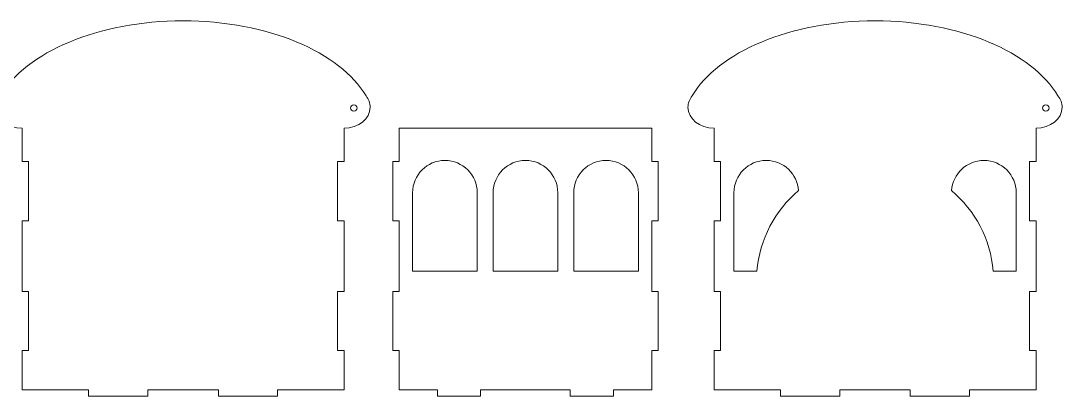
# Model space of a CAD drawing. Header units: centimetres. Extents: x -181 to 252, y -90 to 73.
# Drawn here: x 68.3 to 116.61, y -48.28 to -30.87 of the extents above; entities that cross this region are included whole.
import ezdxf

# ---------------------------------------------------------------- set-up
doc = ezdxf.new("R2010")
doc.units = ezdxf.units.CM
doc.header["$MEASUREMENT"] = 0
doc.layers.add('layer 1', color=7, linetype='Continuous')

msp = doc.modelspace()

# ---------------------------------------------------------------- linework, layer by layer
at = {"layer": 'layer 1', "color": 142, "lineweight": 9}
for points, knots in [([(68.35977, -35.85046), (68.35977, -35.85046), (68.35977, -37.39885), (68.35977, -37.39885), (68.35977, -37.39885), (68.35977, -37.39885), (68.65834, -37.39885), (68.65834, -37.39885), (68.65834, -37.39885), (68.65834, -37.39885), (68.65834, -40.14737), (68.65834, -40.14737), (68.65834, -40.14737), (68.65834, -40.14737), (68.35977, -40.14737), (68.35977, -40.14737), (68.35977, -40.14737), (68.35977, -40.14737), (68.35977, -43.41758), (68.35977, -43.41758), (68.35977, -43.41758), (68.35977, -43.41758), (68.65834, -43.41758), (68.65834, -43.41758), (68.65834, -43.41758), (68.65834, -43.41758), (68.65834, -46.1661), (68.65834, -46.1661), (68.65834, -46.1661), (68.65834, -46.1661), (68.35977, -46.1661), (68.35977, -46.1661), (68.35977, -46.1661), (68.35977, -46.1661), (68.35977, -47.97877), (68.35977, -47.97877), (68.35977, -47.97877), (68.35977, -47.97877), (71.44375, -47.97877), (71.44375, -47.97877), (71.44375, -47.97877), (71.44375, -47.97877), (71.44375, -48.27877), (71.44375, -48.27877), (71.44375, -48.27877), (71.44375, -48.27877), (74.19227, -48.27877), (74.19227, -48.27877), (74.19227, -48.27877), (74.19227, -48.27877), (74.19227, -47.97877), (74.19227, -47.97877), (74.19227, -47.97877), (74.19227, -47.97877), (77.46248, -47.97877), (77.46248, -47.97877), (77.46248, -47.97877), (77.46248, -47.97877), (77.46248, -48.27734), (77.46248, -48.27734), (77.46248, -48.27734), (77.46248, -48.27734), (80.211, -48.27734), (80.211, -48.27734), (80.211, -48.27734), (80.211, -48.27734), (80.211, -47.97877), (80.211, -47.97877), (80.211, -47.97877), (80.211, -47.97877), (83.29497, -47.97877), (83.29497, -47.97877), (83.29497, -47.97877), (83.29497, -47.97877), (83.29497, -46.1661), (83.29497, -46.1661), (83.29497, -46.1661), (83.29497, -46.1661), (82.9964, -46.1661), (82.9964, -46.1661), (82.9964, -46.1661), (82.9964, -46.1661), (82.9964, -43.41758), (82.9964, -43.41758), (82.9964, -43.41758), (82.9964, -43.41758), (83.29497, -43.41758), (83.29497, -43.41758), (83.29497, -43.41758), (83.29497, -43.41758), (83.29497, -40.14737), (83.29497, -40.14737), (83.29497, -40.14737), (83.29497, -40.14737), (82.99497, -40.14737), (82.99497, -40.14737), (82.99497, -40.14737), (82.99497, -40.14737), (82.99497, -37.39885), (82.99497, -37.39885), (82.99497, -37.39885), (82.99497, -37.39885), (83.29497, -37.39885), (83.29497, -37.39885), (83.29497, -37.39885), (83.29497, -37.39885), (83.29497, -35.85046), (83.29497, -35.85046), (83.29497, -35.85046), (83.9643, -35.85046), (84.50709, -35.41533), (84.50709, -34.87876), (84.50709, -34.87876), (84.50709, -34.6845), (84.43591, -34.50354), (84.31336, -34.3517), (84.31336, -34.3517), (83.11987, -32.32778), (79.77118, -30.86975), (75.82738, -30.86975), (75.82738, -30.86975), (71.88357, -30.86975), (68.53486, -32.32778), (67.34137, -34.35171), (67.34137, -34.35171), (67.21882, -34.50355), (67.14765, -34.6845), (67.14765, -34.87876), (67.14765, -34.87876), (67.14765, -35.41533), (67.69045, -35.85046), (68.35977, -35.85046)], [0, 0, 0, 0, 0.02941176, 0.02941176, 0.02941176, 0.02941176, 0.05882353, 0.05882353, 0.05882353, 0.05882353, 0.08823529, 0.08823529, 0.08823529, 0.08823529, 0.11764706, 0.11764706, 0.11764706, 0.11764706, 0.14705882, 0.14705882, 0.14705882, 0.14705882, 0.17647059, 0.17647059, 0.17647059, 0.17647059, 0.20588235, 0.20588235, 0.20588235, 0.20588235, 0.23529412, 0.23529412, 0.23529412, 0.23529412, 0.26470588, 0.26470588, 0.26470588, 0.26470588, 0.29411765, 0.29411765, 0.29411765, 0.29411765, 0.32352941, 0.32352941, 0.32352941, 0.32352941, 0.35294118, 0.35294118, 0.35294118, 0.35294118, 0.38235294, 0.38235294, 0.38235294, 0.38235294, 0.41176471, 0.41176471, 0.41176471, 0.41176471, 0.44117647, 0.44117647, 0.44117647, 0.44117647, 0.47058824, 0.47058824, 0.47058824, 0.47058824, 0.5, 0.5, 0.5, 0.5, 0.52941176, 0.52941176, 0.52941176, 0.52941176, 0.55882353, 0.55882353, 0.55882353, 0.55882353, 0.58823529, 0.58823529, 0.58823529, 0.58823529, 0.61764706, 0.61764706, 0.61764706, 0.61764706, 0.64705882, 0.64705882, 0.64705882, 0.64705882, 0.67647059, 0.67647059, 0.67647059, 0.67647059, 0.70588235, 0.70588235, 0.70588235, 0.70588235, 0.73529412, 0.73529412, 0.73529412, 0.73529412, 0.76470588, 0.76470588, 0.76470588, 0.76470588, 0.79411765, 0.79411765, 0.79411765, 0.79411765, 0.82352941, 0.82352941, 0.82352941, 0.82352941, 0.85294118, 0.85294118, 0.85294118, 0.85294118, 0.88235294, 0.88235294, 0.88235294, 0.88235294, 0.91176471, 0.91176471, 0.91176471, 0.91176471, 0.94117647, 0.94117647, 0.94117647, 0.94117647, 1, 1, 1, 1]), ([(100.46164, -35.85046), (100.46164, -35.85046), (100.46164, -37.39885), (100.46164, -37.39885), (100.46164, -37.39885), (100.46164, -37.39885), (100.76021, -37.39885), (100.76021, -37.39885), (100.76021, -37.39885), (100.76021, -37.39885), (100.76021, -40.14737), (100.76021, -40.14737), (100.76021, -40.14737), (100.76021, -40.14737), (100.46164, -40.14737), (100.46164, -40.14737), (100.46164, -40.14737), (100.46164, -40.14737), (100.46164, -43.41758), (100.46164, -43.41758), (100.46164, -43.41758), (100.46164, -43.41758), (100.76021, -43.41758), (100.76021, -43.41758), (100.76021, -43.41758), (100.76021, -43.41758), (100.76021, -46.1661), (100.76021, -46.1661), (100.76021, -46.1661), (100.76021, -46.1661), (100.46164, -46.1661), (100.46164, -46.1661), (100.46164, -46.1661), (100.46164, -46.1661), (100.46164, -47.97877), (100.46164, -47.97877), (100.46164, -47.97877), (100.46164, -47.97877), (103.54562, -47.97877), (103.54562, -47.97877), (103.54562, -47.97877), (103.54562, -47.97877), (103.54562, -48.27877), (103.54562, -48.27877), (103.54562, -48.27877), (103.54562, -48.27877), (106.29414, -48.27877), (106.29414, -48.27877), (106.29414, -48.27877), (106.29414, -48.27877), (106.29414, -47.97877), (106.29414, -47.97877), (106.29414, -47.97877), (106.29414, -47.97877), (109.56435, -47.97877), (109.56435, -47.97877), (109.56435, -47.97877), (109.56435, -47.97877), (109.56435, -48.27734), (109.56435, -48.27734), (109.56435, -48.27734), (109.56435, -48.27734), (112.31287, -48.27734), (112.31287, -48.27734), (112.31287, -48.27734), (112.31287, -48.27734), (112.31287, -47.97877), (112.31287, -47.97877), (112.31287, -47.97877), (112.31287, -47.97877), (115.39684, -47.97877), (115.39684, -47.97877), (115.39684, -47.97877), (115.39684, -47.97877), (115.39684, -46.1661), (115.39684, -46.1661), (115.39684, -46.1661), (115.39684, -46.1661), (115.09827, -46.1661), (115.09827, -46.1661), (115.09827, -46.1661), (115.09827, -46.1661), (115.09827, -43.41758), (115.09827, -43.41758), (115.09827, -43.41758), (115.09827, -43.41758), (115.39684, -43.41758), (115.39684, -43.41758), (115.39684, -43.41758), (115.39684, -43.41758), (115.39684, -40.14737), (115.39684, -40.14737), (115.39684, -40.14737), (115.39684, -40.14737), (115.09684, -40.14737), (115.09684, -40.14737), (115.09684, -40.14737), (115.09684, -40.14737), (115.09684, -37.39885), (115.09684, -37.39885), (115.09684, -37.39885), (115.09684, -37.39885), (115.39684, -37.39885), (115.39684, -37.39885), (115.39684, -37.39885), (115.39684, -37.39885), (115.39684, -35.85046), (115.39684, -35.85046), (115.39684, -35.85046), (116.06617, -35.85046), (116.60896, -35.41533), (116.60896, -34.87876), (116.60896, -34.87876), (116.60896, -34.6845), (116.53778, -34.50354), (116.41523, -34.3517), (116.41523, -34.3517), (115.22174, -32.32778), (111.87305, -30.86975), (107.92925, -30.86975), (107.92925, -30.86975), (103.98544, -30.86975), (100.63673, -32.32778), (99.44324, -34.35171), (99.44324, -34.35171), (99.32069, -34.50355), (99.24952, -34.6845), (99.24952, -34.87876), (99.24952, -34.87876), (99.24952, -35.41533), (99.79232, -35.85046), (100.46164, -35.85046)], [0, 0, 0, 0, 0.02941176, 0.02941176, 0.02941176, 0.02941176, 0.05882353, 0.05882353, 0.05882353, 0.05882353, 0.08823529, 0.08823529, 0.08823529, 0.08823529, 0.11764706, 0.11764706, 0.11764706, 0.11764706, 0.14705882, 0.14705882, 0.14705882, 0.14705882, 0.17647059, 0.17647059, 0.17647059, 0.17647059, 0.20588235, 0.20588235, 0.20588235, 0.20588235, 0.23529412, 0.23529412, 0.23529412, 0.23529412, 0.26470588, 0.26470588, 0.26470588, 0.26470588, 0.29411765, 0.29411765, 0.29411765, 0.29411765, 0.32352941, 0.32352941, 0.32352941, 0.32352941, 0.35294118, 0.35294118, 0.35294118, 0.35294118, 0.38235294, 0.38235294, 0.38235294, 0.38235294, 0.41176471, 0.41176471, 0.41176471, 0.41176471, 0.44117647, 0.44117647, 0.44117647, 0.44117647, 0.47058824, 0.47058824, 0.47058824, 0.47058824, 0.5, 0.5, 0.5, 0.5, 0.52941176, 0.52941176, 0.52941176, 0.52941176, 0.55882353, 0.55882353, 0.55882353, 0.55882353, 0.58823529, 0.58823529, 0.58823529, 0.58823529, 0.61764706, 0.61764706, 0.61764706, 0.61764706, 0.64705882, 0.64705882, 0.64705882, 0.64705882, 0.67647059, 0.67647059, 0.67647059, 0.67647059, 0.70588235, 0.70588235, 0.70588235, 0.70588235, 0.73529412, 0.73529412, 0.73529412, 0.73529412, 0.76470588, 0.76470588, 0.76470588, 0.76470588, 0.79411765, 0.79411765, 0.79411765, 0.79411765, 0.82352941, 0.82352941, 0.82352941, 0.82352941, 0.85294118, 0.85294118, 0.85294118, 0.85294118, 0.88235294, 0.88235294, 0.88235294, 0.88235294, 0.91176471, 0.91176471, 0.91176471, 0.91176471, 0.94117647, 0.94117647, 0.94117647, 0.94117647, 1, 1, 1, 1]), ([(83.59819, -34.91333), (83.59819, -34.8305), (83.66536, -34.76333), (83.7482, -34.76333), (83.7482, -34.76333), (83.83103, -34.76333), (83.89819, -34.8305), (83.89819, -34.91333), (83.89819, -34.91333), (83.89819, -34.99616), (83.83103, -35.06333), (83.7482, -35.06333), (83.7482, -35.06333), (83.66536, -35.06333), (83.59819, -34.99616), (83.59819, -34.91333)], [0, 0, 0, 0, 0.2, 0.2, 0.2, 0.2, 0.4, 0.4, 0.4, 0.4, 0.6, 0.6, 0.6, 0.6, 1, 1, 1, 1]), ([(115.70006, -34.91333), (115.70006, -34.8305), (115.76723, -34.76333), (115.85007, -34.76333), (115.85007, -34.76333), (115.9329, -34.76333), (116.00006, -34.8305), (116.00006, -34.91333), (116.00006, -34.91333), (116.00006, -34.99616), (115.9329, -35.06333), (115.85007, -35.06333), (115.85007, -35.06333), (115.76723, -35.06333), (115.70006, -34.99616), (115.70006, -34.91333)], [0, 0, 0, 0, 0.2, 0.2, 0.2, 0.2, 0.4, 0.4, 0.4, 0.4, 0.6, 0.6, 0.6, 0.6, 1, 1, 1, 1]), ([(85.85361, -40.14737), (85.85361, -40.14737), (85.85361, -43.41758), (85.85361, -43.41758), (85.85361, -43.41758), (85.85361, -43.41758), (85.55504, -43.41758), (85.55504, -43.41758), (85.55504, -43.41758), (85.55504, -43.41758), (85.55504, -46.1661), (85.55504, -46.1661), (85.55504, -46.1661), (85.55504, -46.1661), (85.85361, -46.1661), (85.85361, -46.1661), (85.85361, -46.1661), (85.85361, -46.1661), (85.85361, -47.97877), (85.85361, -47.97877), (85.85361, -47.97877), (85.85361, -47.97877), (87.63221, -47.97877), (87.63221, -47.97877), (87.63221, -47.97877), (87.63221, -47.97877), (87.63221, -48.27876), (87.63221, -48.27876), (87.63221, -48.27876), (87.63221, -48.27876), (89.63221, -48.27876), (89.63221, -48.27876), (89.63221, -48.27876), (89.63221, -48.27876), (89.63221, -47.97877), (89.63221, -47.97877), (89.63221, -47.97877), (89.63221, -47.97877), (93.78937, -47.97877), (93.78937, -47.97877), (93.78937, -47.97877), (93.78937, -47.97877), (93.78937, -48.27877), (93.78937, -48.27877), (93.78937, -48.27877), (93.78937, -48.27877), (95.78937, -48.27877), (95.78937, -48.27877), (95.78937, -48.27877), (95.78937, -48.27877), (95.78937, -47.97877), (95.78937, -47.97877), (95.78937, -47.97877), (95.78937, -47.97877), (97.56794, -47.97877), (97.56794, -47.97877), (97.56794, -47.97877), (97.56794, -47.97877), (97.56794, -46.1661), (97.56794, -46.1661), (97.56794, -46.1661), (97.56794, -46.1661), (97.86795, -46.1661), (97.86795, -46.1661), (97.86795, -46.1661), (97.86795, -46.1661), (97.86795, -43.41758), (97.86795, -43.41758), (97.86795, -43.41758), (97.86795, -43.41758), (97.56794, -43.41758), (97.56794, -43.41758), (97.56794, -43.41758), (97.56794, -43.41758), (97.56794, -40.14737), (97.56794, -40.14737), (97.56794, -40.14737), (97.56794, -40.14737), (97.86794, -40.14737), (97.86794, -40.14737), (97.86794, -40.14737), (97.86794, -40.14737), (97.86794, -37.39885), (97.86794, -37.39885), (97.86794, -37.39885), (97.86794, -37.39885), (97.56794, -37.39885), (97.56794, -37.39885), (97.56794, -37.39885), (97.56794, -37.39885), (97.56794, -35.85046), (97.56794, -35.85046), (97.56794, -35.85046), (97.56794, -35.85046), (85.85361, -35.85046), (85.85361, -35.85046), (85.85361, -35.85046), (85.85361, -35.85046), (85.85361, -37.39885), (85.85361, -37.39885), (85.85361, -37.39885), (85.85361, -37.39885), (85.55361, -37.39885), (85.55361, -37.39885), (85.55361, -37.39885), (85.55361, -37.39885), (85.55361, -40.14737), (85.55361, -40.14737), (85.55361, -40.14737), (85.55361, -40.14737), (85.85361, -40.14737), (85.85361, -40.14737)], [0, 0, 0, 0, 0.03448276, 0.03448276, 0.03448276, 0.03448276, 0.06896552, 0.06896552, 0.06896552, 0.06896552, 0.10344828, 0.10344828, 0.10344828, 0.10344828, 0.13793103, 0.13793103, 0.13793103, 0.13793103, 0.17241379, 0.17241379, 0.17241379, 0.17241379, 0.20689655, 0.20689655, 0.20689655, 0.20689655, 0.24137931, 0.24137931, 0.24137931, 0.24137931, 0.27586207, 0.27586207, 0.27586207, 0.27586207, 0.31034483, 0.31034483, 0.31034483, 0.31034483, 0.34482759, 0.34482759, 0.34482759, 0.34482759, 0.37931034, 0.37931034, 0.37931034, 0.37931034, 0.4137931, 0.4137931, 0.4137931, 0.4137931, 0.44827586, 0.44827586, 0.44827586, 0.44827586, 0.48275862, 0.48275862, 0.48275862, 0.48275862, 0.51724138, 0.51724138, 0.51724138, 0.51724138, 0.55172414, 0.55172414, 0.55172414, 0.55172414, 0.5862069, 0.5862069, 0.5862069, 0.5862069, 0.62068966, 0.62068966, 0.62068966, 0.62068966, 0.65517241, 0.65517241, 0.65517241, 0.65517241, 0.68965517, 0.68965517, 0.68965517, 0.68965517, 0.72413793, 0.72413793, 0.72413793, 0.72413793, 0.75862069, 0.75862069, 0.75862069, 0.75862069, 0.79310345, 0.79310345, 0.79310345, 0.79310345, 0.82758621, 0.82758621, 0.82758621, 0.82758621, 0.86206897, 0.86206897, 0.86206897, 0.86206897, 0.89655172, 0.89655172, 0.89655172, 0.89655172, 0.93103448, 0.93103448, 0.93103448, 0.93103448, 1, 1, 1, 1]), ([(89.47385, -38.84522), (89.47385, -38.84522), (89.47385, -42.48486), (89.47385, -42.48486), (89.47385, -42.48486), (89.47385, -42.48486), (86.47385, -42.48486), (86.47385, -42.48486), (86.47385, -42.48486), (86.47385, -42.48486), (86.47385, -38.84521), (86.47385, -38.84521), (86.47385, -38.84521), (86.47386, -38.01692), (87.14556, -37.34521), (87.97385, -37.34521), (87.97385, -37.34521), (88.80214, -37.34521), (89.47384, -38.01692), (89.47385, -38.84522)], [0, 0, 0, 0, 0.16666667, 0.16666667, 0.16666667, 0.16666667, 0.33333333, 0.33333333, 0.33333333, 0.33333333, 0.5, 0.5, 0.5, 0.5, 0.66666667, 0.66666667, 0.66666667, 0.66666667, 1, 1, 1, 1]), ([(93.21077, -42.48486), (93.21077, -42.48486), (90.21077, -42.48486), (90.21077, -42.48486), (90.21077, -42.48486), (90.21077, -42.48486), (90.21077, -38.84521), (90.21077, -38.84521), (90.21077, -38.84521), (90.21078, -38.01692), (90.88248, -37.34521), (91.71077, -37.34521), (91.71077, -37.34521), (92.53906, -37.34521), (93.21076, -38.01692), (93.21077, -38.84522), (93.21077, -38.84522), (93.21077, -38.84522), (93.21077, -42.48486), (93.21077, -42.48486)], [0, 0, 0, 0, 0.16666667, 0.16666667, 0.16666667, 0.16666667, 0.33333333, 0.33333333, 0.33333333, 0.33333333, 0.5, 0.5, 0.5, 0.5, 0.66666667, 0.66666667, 0.66666667, 0.66666667, 1, 1, 1, 1]), ([(93.94769, -42.48486), (93.94769, -42.48486), (93.94769, -38.84521), (93.94769, -38.84521), (93.94769, -38.84521), (93.9477, -38.01692), (94.6194, -37.34521), (95.44769, -37.34521), (95.44769, -37.34521), (96.27598, -37.34521), (96.94768, -38.01692), (96.94769, -38.84522), (96.94769, -38.84522), (96.94769, -38.84522), (96.94769, -42.48486), (96.94769, -42.48486), (96.94769, -42.48486), (96.94769, -42.48486), (93.94769, -42.48486), (93.94769, -42.48486)], [0, 0, 0, 0, 0.16666667, 0.16666667, 0.16666667, 0.16666667, 0.33333333, 0.33333333, 0.33333333, 0.33333333, 0.5, 0.5, 0.5, 0.5, 0.66666667, 0.66666667, 0.66666667, 0.66666667, 1, 1, 1, 1]), ([(104.37726, -38.74658), (103.29561, -39.66254), (102.57243, -40.98882), (102.44828, -42.48486), (102.44828, -42.48486), (102.44828, -42.48486), (101.38045, -42.48486), (101.38045, -42.48486), (101.38045, -42.48486), (101.38045, -42.48486), (101.38045, -38.84522), (101.38045, -38.84522), (101.38045, -38.84522), (101.38046, -38.01692), (102.05216, -37.34521), (102.88045, -37.34521), (102.88045, -37.34521), (103.6756, -37.34521), (104.32644, -37.96425), (104.37726, -38.74658)], [0, 0, 0, 0, 0.16666667, 0.16666667, 0.16666667, 0.16666667, 0.33333333, 0.33333333, 0.33333333, 0.33333333, 0.5, 0.5, 0.5, 0.5, 0.66666667, 0.66666667, 0.66666667, 0.66666667, 1, 1, 1, 1]), ([(113.41022, -42.48486), (113.28602, -40.98818), (112.56228, -39.66141), (111.47987, -38.74542), (111.47987, -38.74542), (111.53125, -37.96364), (112.18184, -37.34521), (112.9766, -37.34521), (112.9766, -37.34521), (113.80489, -37.34521), (114.47659, -38.01692), (114.4766, -38.84521), (114.4766, -38.84521), (114.4766, -38.84521), (114.4766, -42.48486), (114.4766, -42.48486), (114.4766, -42.48486), (114.4766, -42.48486), (113.41022, -42.48486), (113.41022, -42.48486)], [0, 0, 0, 0, 0.16666667, 0.16666667, 0.16666667, 0.16666667, 0.33333333, 0.33333333, 0.33333333, 0.33333333, 0.5, 0.5, 0.5, 0.5, 0.66666667, 0.66666667, 0.66666667, 0.66666667, 1, 1, 1, 1])]:
    msp.add_open_spline(points, degree=3, knots=knots, dxfattribs=at)

doc.saveas('drawing.dxf')
